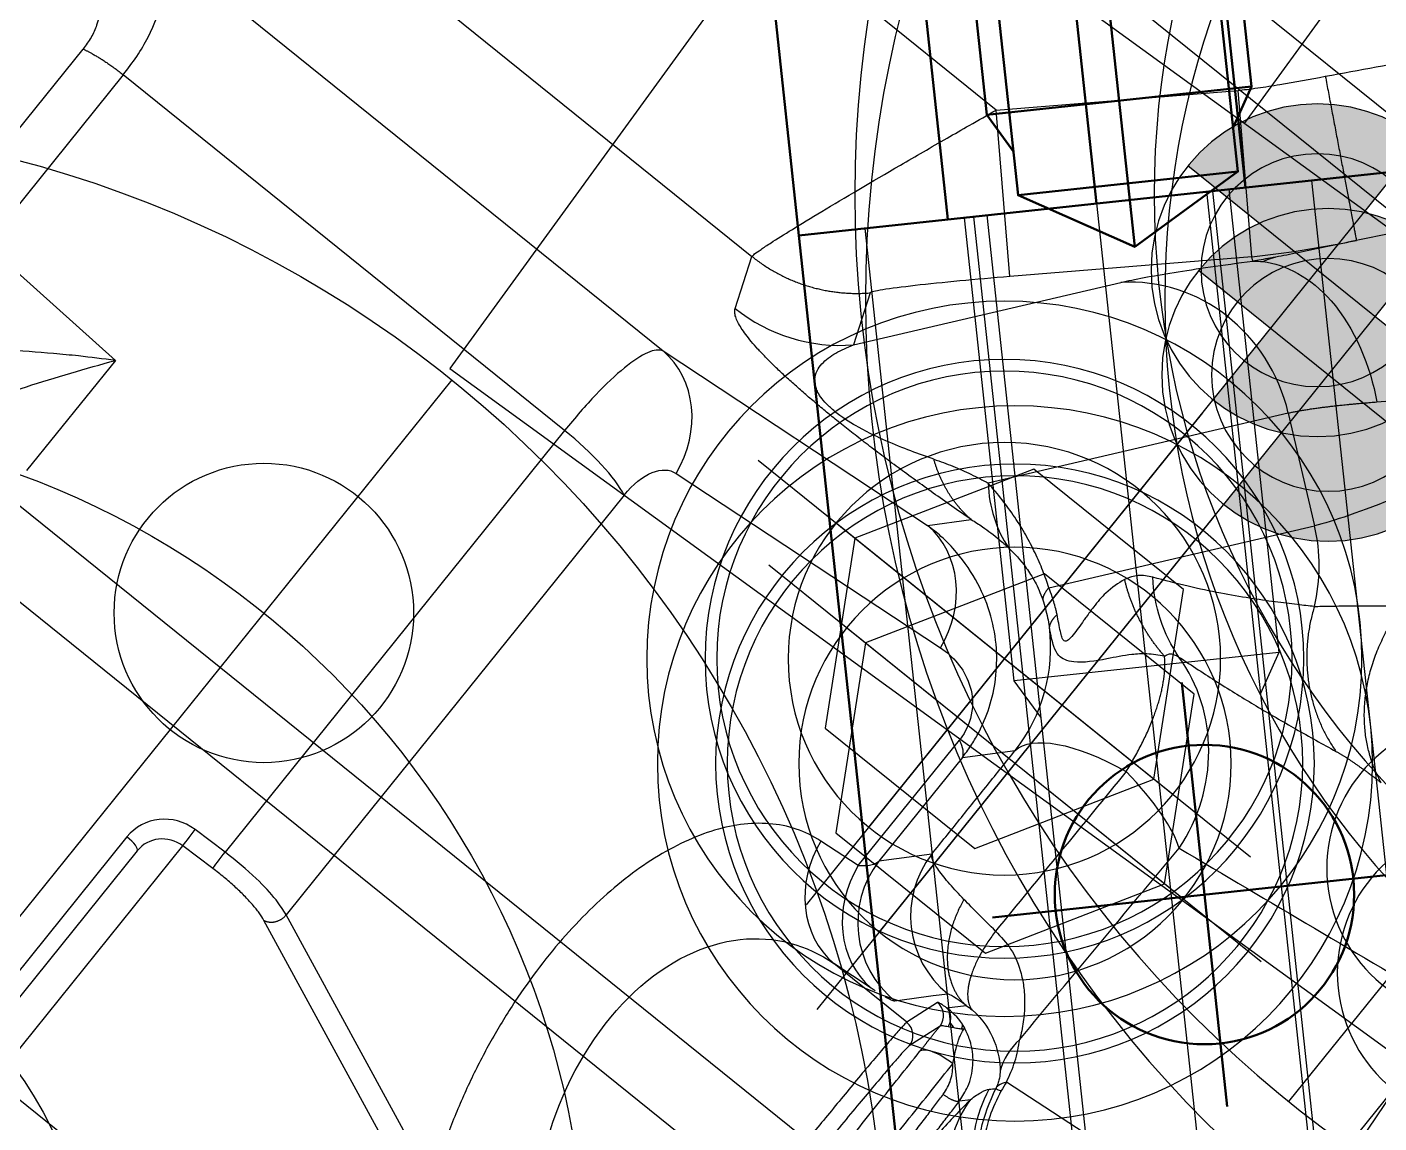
# Model space of a CAD drawing. Header units: millimetres. Extents: x 10462777 to 22643323, y 453826 to 1389191.
# Drawn here: x 11287500.73 to 11287541.37, y 584985.56 to 585018.5 of the extents above; entities that cross this region are included whole.
import ezdxf

# ---------------------------------------------------------------- set-up
doc = ezdxf.new("R2010")
doc.units = ezdxf.units.MM
doc.header["$LTSCALE"] = 200
doc.header["$MEASUREMENT"] = 0
for name, pattern in [('CENTER', [2, 1.25, -0.25, 0.25, -0.25]), ('HIDDEN', [3.75, 2.5, -1.25]), ('PHANTOM', [2.5, 1.25, -0.25, 0.25, -0.25, 0.25, -0.25])]:
    doc.linetypes.add(name, pattern=pattern)
doc.layers.get('0').update_dxf_attribs({"linetype": 'CONTINUOUS'})
for name, color, linetype in [('1', 1, 'CENTER'), ('CDQ2A50-25DC-A93L', 7, 'CONTINUOUS'), ('CENTER', 1, 'CONTINUOUS'), ('CL', 3, 'CONTINUOUS'), ('DR1433-A-002-023-000', 7, 'CONTINUOUS'), ('DR1438-001-008-000', 7, 'CONTINUOUS'), ('DR1501-002-005-002', 7, 'CONTINUOUS'), ('HIDDEN', 7, 'HIDDEN'), ('HL', 2, 'HIDDEN')]:
    doc.layers.add(name, color=color, linetype=linetype)
doc.layers.add('DR1431-08-005-000', color=7, linetype='CONTINUOUS', lineweight=50)
doc.layers.add('LAYOUT', color=8, linetype='CONTINUOUS', lineweight=25)

# ---------------------------------------------------------------- blocks, each defined once
blk = doc.blocks.new('A$C63343886')
at = {"layer": 'DR1438-001-008-000'}
for p, q in [((350.734, 434.645, 41.999), (350.734, 584.645, 41.999)), ((335.734, 434.645, 41.999), (335.734, 414.645, 41.999)), ((335.734, 434.645, 31.971), (442.734, 434.645, -10.028)), ((335.734, 414.645, 29.074), (385.234, 414.645))]:
    blk.add_line(p, q, dxfattribs=at)
blk = doc.blocks.new('A$C321A0869')
at = {"layer": '1', "color": 155, "linetype": 'Continuous'}
for p, q in [((150.657, 285.091), (150.657, 261.085)), ((158.694, 258.125), (158.694, 285.091)), ((146.772, 281.313), (146.772, 261.384)), ((136.343, 280.651), (142.898, 280.651)), ((136.495, 279.228), (136.215, 274.025)), ((143.05, 279.228), (136.495, 279.228)), ((143.05, 262.187), (143.05, 279.228)), ((136.215, 274.025), (131.963, 274.025)), ((125.284, 264.77), (109.574, 264.77)), ((125.153, 264.267), (109.444, 264.267)), ((115.429, 263.296), (126.125, 263.296)), ((126.163, 262.169), (126.125, 263.296)), ((126.778, 262.187), (126.74, 263.314)), ((143.05, 262.187), (126.778, 262.187)), ((146.772, 261.384), (147.675, 251.903)), ((149.123, 260.498), (150.657, 261.085)), ((122.503, 251.77), (125.911, 259.991)), ((123.053, 251.352), (126.461, 259.573)), ((127.241, 259.573), (126.461, 259.573)), ((142.66, 259.573), (127.241, 259.573)), ((144.148, 258.77), (145.052, 249.289)), ((155.051, 254.667), (158.694, 258.125)), ((158.694, 258.125), (163.717, 252.833)), ((152.037, 257.627), (150.503, 257.04)), ((150.503, 257.04), (157.009, 251.957)), ((160.074, 249.375), (155.051, 254.667)), ((160.074, 249.375), (163.717, 252.833)), ((147.675, 251.903), (148.633, 250.991)), ((157.106, 245.576), (149.806, 251.28)), ((159.993, 249.272), (160.074, 249.375)), ((138.401, 247.109), (138.274, 248.447)), ((148.5, 247.885), (154.964, 242.835)), ((138.401, 247.109), (143.249, 247.109)), ((140.06, 245.603), (138.899, 246.709)), ((142.9, 246.709), (138.899, 246.709)), ((142.9, 246.709), (144.06, 245.604)), ((135.65, 243.018), (135.65, 245.834)), ((135.778, 244.496), (135.65, 245.834)), ((157.106, 245.576), (154.964, 242.835)), ((136.297, 243.342), (135.926, 243.695)), ((136.767, 242.895), (136.297, 243.342)), ((136.695, 242.67), (135.65, 243.018)), ((137.087, 242.59), (136.767, 242.895)), ((136.192, 242.167), (135.148, 242.515)), ((136.742, 242.361), (137.163, 241.947)), ((134.811, 240.303), (135.048, 240.07)), ((137.119, 229.818), (136.133, 239.558)), ((146.225, 230.578), (137.119, 229.818))]:
    blk.add_line(p, q, dxfattribs=at)
for centre, major_axis, ratio, start_param, end_param in [((125.153, 264.77), (0, -0.503), 0.258819, 0, 1.570796), ((125.284, 263.261), (0, 1.509), 0.965926, 4.747296, 6.283185), ((125.153, 263.261), (0, 1.006), 0.965926, 4.747296, 6.283185), ((126.61, 263.314), (-0.503, -0.017), 0.009033, 0.261647, 1.832443), ((143.758, 261.384), (3.004, 0.286), 0.87535, 4.75906, 6.174726), ((154.146, 260.498), (-1.799, 4.697), 0.998429, 1.205492, 1.963716), ((144.661, 251.903), (-3.004, -0.286), 0.87535, 1.617467, 3.033135), ((153.365, 248.498), (-3.097, -3.964), 0.9436, 1.570795, 2.984605), ((138.664, 245.834), (3.004, 0.286), 0.87535, 1.617467, 3.033136), ((138.792, 244.496), (-3.004, -0.286), 0.87535, 4.75906, 6.174726), ((143.992, 250.627), (-3.469, -3.642), 0.997391, 0.77587, 1.562653), ((138.94, 243.695), (2.081, 2.185), 0.997391, 0.775872, 2.330495), ((140.101, 242.59), (-2.081, -2.185), 0.997391, 3.917464, 5.472087), ((144.47, 244.638), (4.977, 0.725), 0.939867, 4.654655, 5.894075), ((135.148, 243.017), (-0.159, -0.477), 0.998478, 0.321964, 1.891847), ((151.223, 245.757), (3.097, 3.964), 0.9436, 4.22395, 4.712389)]:
    blk.add_ellipse(centre, major_axis=major_axis, ratio=ratio, start_param=start_param, end_param=end_param, dxfattribs=at)
for points, degree, knots in [([(145.131, 282.736), (145.115, 282.585), (145.084, 282.284), (144.938, 281.859), (144.709, 281.471), (144.331, 281.082), (143.852, 280.814), (143.328, 280.672), (143.041, 280.658), (142.898, 280.651)], 3, [0, 0, 0, 0, 0.149619, 0.297757, 0.443397, 0.586861, 0.796405, 0.898581, 1, 1, 1, 1]), ([(143.05, 279.228), (143.282, 279.234), (143.756, 279.246), (144.653, 279.384), (145.666, 279.731), (146.349, 280.287), (146.686, 280.839), (146.743, 281.153), (146.772, 281.313)], 3, [0, 0, 0, 0, 0.10841, 0.221096, 0.454943, 0.713247, 0.854294, 1, 1, 1, 1]), ([(136.215, 274.025), (136.021, 274.342), (135.696, 274.872), (135.08, 275.809), (134.428, 276.742), (133.807, 277.533), (133.411, 277.979), (133.251, 278.134), (133.182, 278.201)], 3, [0, 0, 0, 0, 0.203706, 0.339961, 0.610912, 0.827442, 0.925494, 1, 1, 1, 1]), ([(131.814, 276.862), (132.369, 276.595), (133.155, 276.114), (134.694, 275.109), (135.474, 274.566), (136.215, 274.025)], 3, [0, 0, 0, 0, 0.5, 0.5, 1, 1, 1, 1]), ([(126.461, 259.573), (126.517, 259.734), (126.641, 260.095), (126.774, 260.997), (126.777, 261.767), (126.778, 262.187)], 3, [0, 0, 0, 0, 0.267674, 0.601118, 1, 1, 1, 1]), ([(146.772, 261.384), (146.744, 261.443), (146.691, 261.559), (146.376, 261.766), (145.714, 261.983), (144.714, 262.121), (143.794, 262.179), (143.297, 262.184), (143.05, 262.187)], 3, [0, 0, 0, 0, 0.132139, 0.256389, 0.507677, 0.754767, 0.87835, 1, 1, 1, 1]), ([(150.657, 261.085), (150.686, 261.083), (150.743, 261.079), (150.978, 261.013), (151.377, 260.886), (152.031, 260.66), (153.347, 260.185), (155.116, 259.519), (156.826, 258.858), (157.872, 258.449), (158.404, 258.24), (158.694, 258.125)], 3, [0, 0, 0, 0, 0.077097, 0.154732, 0.233077, 0.351193, 0.475205, 0.73083, 0.86431, 0.92586, 1, 1, 1, 1]), ([(149.342, 253.002), (149.261, 253.227), (149.101, 253.672), (148.871, 254.438), (148.696, 255.144), (148.577, 255.961), (148.602, 256.519), (148.668, 256.899), (148.797, 257.136), (149.066, 257.406), (149.464, 257.449), (149.978, 257.322), (150.327, 257.134), (150.503, 257.04)], 3, [0, 0, 0, 0, 0.088282, 0.174016, 0.253238, 0.300152, 0.32023, 0.343686, 0.399767, 0.461906, 0.637167, 0.817571, 1, 1, 1, 1]), ([(155.051, 254.667), (154.344, 255.412), (153.266, 256.52), (152.277, 257.467), (152.059, 257.636), (152.037, 257.627)], 3, [0, 0, 0, 0, 0.5, 0.75, 1, 1, 1, 1]), ([(163.717, 252.833), (163.762, 252.787), (163.903, 252.646), (164.217, 252.35), (164.806, 251.817), (165.333, 251.361), (165.688, 251.059)], 3, [0, 0, 0, 0, 0.125, 0.25, 0.5, 1, 1, 1, 1]), ([(142.9, 246.709), (143.044, 246.714), (143.33, 246.724), (143.899, 246.809), (144.603, 247.008), (145.403, 247.408), (146.145, 247.977), (146.796, 248.726), (147.312, 249.653), (147.584, 250.564), (147.681, 251.331), (147.677, 251.729), (147.675, 251.903)], 3, [0, 0, 0, 0, 0.049204, 0.098006, 0.195949, 0.298758, 0.410567, 0.535096, 0.675092, 0.831009, 0.926119, 1, 1, 1, 1]), ([(148.633, 250.991), (148.652, 250.857), (148.69, 250.518), (148.704, 250.044), (148.687, 249.708), (148.677, 249.58)], 3, [0, 0, 0, 0, 0.292514, 0.729303, 1, 1, 1, 1]), ([(123.202, 247.392), (124.203, 248.272), (125.484, 249.033), (128.328, 249.988), (129.882, 250.161), (132.579, 249.771), (133.696, 249.223), (135.19, 247.741), (135.584, 246.814), (135.65, 245.834)], 3, [0, 0, 0, 0, 0.25, 0.25, 0.5, 0.5, 0.75, 0.75, 1, 1, 1, 1]), ([(148.677, 249.58), (148.65, 249.335), (148.61, 248.977), (148.428, 248.427), (148.273, 248.084), (148.159, 247.895), (148.105, 247.805)], 3, [0, 0, 0, 0, 0.542193, 0.791502, 0.901502, 1, 1, 1, 1]), ([(160.401, 248.913), (160.396, 248.917), (160.248, 249.046), (160.118, 249.16), (159.993, 249.272)], 3, [0, 0, 0, 0, 0.031387, 1, 1, 1, 1]), ([(160.074, 249.375), (160.381, 249.075), (161.141, 248.333), (161.949, 247.645), (162.43, 247.235)], 3, [0, 0, 0, 0, 0.404814, 1, 1, 1, 1]), ([(160.173, 249.024), (160.54, 248.443), (160.705, 247.609), (160.356, 245.634), (159.752, 244.529), (159.038, 243.712)], 3, [0, 0, 0, 0, 0.464674, 0.464674, 1, 1, 1, 1]), ([(162.43, 247.235), (162.108, 247.496), (161.576, 247.927), (160.909, 248.48), (160.556, 248.779), (160.401, 248.913)], 3, [0, 0, 0, 0, 0.438524, 0.722428, 1, 1, 1, 1]), ([(148.029, 247.189), (148.056, 247.222), (148.169, 247.366), (148.33, 247.596), (148.453, 247.801), (148.5, 247.885)], 3, [0, 0, 0, 0, 0.152753, 0.660661, 1, 1, 1, 1]), ([(138.899, 246.709), (138.896, 246.71), (138.87, 246.714), (138.82, 246.726), (138.751, 246.755), (138.683, 246.796), (138.616, 246.849), (138.549, 246.914), (138.483, 246.991), (138.434, 247.059), (138.407, 247.1), (138.401, 247.109)], 3, [0, 0, 0, 0, 0.019231, 0.152563, 0.285669, 0.418951, 0.552837, 0.687776, 0.824223, 0.96263, 1, 1, 1, 1]), ([(149.081, 243.888), (148.993, 244.044), (148.825, 244.339), (148.44, 244.769), (147.838, 245.257), (147.295, 245.746), (147.107, 246.145), (147.088, 246.391), (147.18, 246.618), (147.365, 246.865), (147.517, 247.043), (147.597, 247.137)], 3, [0, 0, 0, 0, 0.112378, 0.212022, 0.38125, 0.626937, 0.716016, 0.791077, 0.882736, 0.937814, 1, 1, 1, 1]), ([(150.126, 246.27), (149.914, 246.343), (149.557, 246.467), (148.982, 246.481), (148.605, 246.465), (148.258, 246.443), (147.893, 246.419), (147.536, 246.439), (147.55, 246.581), (147.598, 246.67), (147.748, 246.861), (147.912, 247.052), (148.029, 247.189)], 3, [0, 0, 0, 0, 0.265002, 0.446461, 0.55115, 0.587095, 0.728981, 0.842237, 0.862993, 0.883813, 0.916512, 1, 1, 1, 1]), ([(167.327, 243.24), (166.941, 243.544), (166.154, 244.163), (164.931, 245.157), (163.684, 246.189), (162.84, 246.893), (162.43, 247.235)], 3, [0, 0, 0, 0, 0.23103, 0.471256, 0.743564, 1, 1, 1, 1]), ([(150.712, 245.655), (150.642, 245.789), (150.502, 246.054), (150.251, 246.198), (150.126, 246.27)], 3, [0, 0, 0, 0, 0.502274, 1, 1, 1, 1]), ([(139.605, 243.996), (139.635, 244.211), (139.696, 244.663), (139.808, 245.154), (139.932, 245.499), (140.018, 245.568), (140.06, 245.603)], 3, [0, 0, 0, 0, 0.237803, 0.498684, 0.749024, 1, 1, 1, 1]), ([(153.073, 241.317), (152.98, 241.459), (152.767, 241.791), (152.423, 242.345), (152.028, 243.011), (151.6, 243.781), (151.153, 244.658), (150.858, 245.308), (150.712, 245.655)], 3, [0, 0, 0, 0, 0.110797, 0.25457, 0.416303, 0.596038, 0.793872, 1, 1, 1, 1]), ([(157.106, 245.576), (157.11, 245.573), (157.13, 245.557), (157.165, 245.529), (157.21, 245.493), (157.254, 245.456), (157.299, 245.419), (157.344, 245.379), (157.393, 245.337), (157.442, 245.294), (157.493, 245.249), (157.544, 245.202), (157.597, 245.154), (157.652, 245.104), (157.708, 245.052), (157.764, 244.999), (157.817, 244.949), (157.866, 244.902), (157.911, 244.858), (157.955, 244.816), (157.999, 244.773), (158.044, 244.73), (158.089, 244.685), (158.136, 244.639), (158.183, 244.593), (158.232, 244.543), (158.286, 244.49), (158.346, 244.429), (158.414, 244.36), (158.491, 244.282), (158.578, 244.193), (158.676, 244.092), (158.786, 243.978), (158.907, 243.851), (158.994, 243.76), (159.038, 243.712)], 3, [0, 0, 0, 0, 0.010976, 0.045454, 0.078064, 0.109454, 0.140269, 0.171103, 0.20204, 0.232936, 0.263832, 0.294787, 0.325628, 0.356353, 0.387618, 0.419091, 0.44824, 0.473862, 0.497072, 0.519164, 0.541262, 0.563523, 0.58577, 0.607833, 0.629828, 0.652644, 0.677303, 0.704798, 0.735639, 0.769942, 0.807853, 0.849696, 0.895847, 0.946724, 1, 1, 1, 1]), ([(135.926, 243.695), (135.909, 243.712), (135.879, 243.784), (135.849, 243.932), (135.837, 244.007)], 3, [0, 0, 0, 0, 0.573601, 1, 1, 1, 1]), ([(139.461, 242.66), (139.485, 242.9), (139.533, 243.381), (139.581, 243.79), (139.605, 243.996)], 3, [0, 0, 0, 0, 0.497252, 1, 1, 1, 1]), ([(149.081, 243.888), (149.118, 243.876), (149.191, 243.852), (149.296, 243.751), (149.318, 243.621), (149.334, 243.535)], 3, [0, 0, 0, 0, 0.249345, 0.498381, 1, 1, 1, 1]), ([(149.334, 243.535), (149.379, 243.072), (149.471, 242.12), (149.647, 240.772), (149.853, 239.412), (150.007, 238.53), (150.087, 238.078)], 3, [0, 0, 0, 0, 0.230328, 0.47364, 0.730146, 1, 1, 1, 1]), ([(135.65, 243.018), (135.606, 243.025), (135.52, 243.039), (135.136, 243.058), (134.617, 243.075), (133.987, 243.09), (133.289, 243.102), (132.554, 243.112), (131.811, 243.119), (130.484, 243.13), (128.377, 243.137), (125.511, 243.131), (123.946, 243.113), (123.156, 243.104)], 3, [0, 0, 0, 0, 0.077293, 0.150401, 0.219337, 0.284093, 0.34467, 0.401065, 0.453279, 0.501308, 0.664235, 0.830466, 1, 1, 1, 1]), ([(139.461, 242.66), (139.428, 242.424), (139.358, 241.908), (139.025, 241.337), (138.653, 240.898), (138.282, 240.576), (137.853, 240.278), (137.541, 240.128), (137.379, 240.05)], 3, [0, 0, 0, 0, 0.187022, 0.407873, 0.535661, 0.67701, 0.831983, 1, 1, 1, 1]), ([(135.206, 242.165), (135.466, 242.166), (135.689, 242.167), (135.949, 242.168), (136.192, 242.167)], 2, [0, 0, 0, 0.5, 0.5, 1, 1, 1]), ([(135.547, 241.159), (135.546, 241.394), (135.512, 241.669), (135.379, 242.06), (135.286, 242.161), (135.206, 242.165)], 3, [0, 0, 0, 0, 0.5, 0.5, 1, 1, 1, 1]), ([(136.323, 241.961), (136.297, 242.012), (136.238, 242.126), (136.209, 242.153), (136.192, 242.167)], 3, [0, 0, 0, 0, 0.446978, 1, 1, 1, 1]), ([(136.411, 241.803), (136.411, 241.805), (136.38, 241.86), (136.351, 241.911), (136.323, 241.961)], 3, [0, 0, 0, 0, 0.02192, 1, 1, 1, 1]), ([(136.411, 241.803), (136.412, 241.804), (136.418, 241.822), (136.43, 241.859), (136.447, 241.917), (136.458, 241.965), (136.464, 241.994), (136.466, 242.002)], 3, [0, 0, 0, 0, 0.003661, 0.265877, 0.54947, 0.858754, 1, 1, 1, 1]), ([(135.547, 241.159), (135.56, 241.165), (135.657, 241.212), (135.82, 241.297), (136.01, 241.391), (136.17, 241.457), (136.303, 241.502), (136.412, 241.53), (136.499, 241.546), (136.562, 241.552), (136.595, 241.548), (136.601, 241.541), (136.602, 241.538)], 3, [0, 0, 0, 0, 0.019584, 0.149994, 0.279955, 0.399062, 0.510093, 0.615931, 0.720013, 0.824028, 0.928488, 1, 1, 1, 1]), ([(136.355, 241.106), (136.378, 241.138), (136.472, 241.274), (136.546, 241.424), (136.602, 241.538)], 3, [0, 0, 0, 0, 0.241378, 1, 1, 1, 1]), ([(136.52, 241.613), (136.507, 241.635), (136.471, 241.694), (136.435, 241.761), (136.411, 241.803)], 3, [0, 0, 0, 0, 0.358535, 1, 1, 1, 1]), ([(136.544, 241.581), (136.543, 241.581), (136.535, 241.591), (136.528, 241.603), (136.52, 241.613)], 3, [0, 0, 0, 0, 0.058368, 1, 1, 1, 1]), ([(136.544, 241.581), (136.547, 241.587), (136.552, 241.6), (136.558, 241.614), (136.561, 241.621)], 3, [0, 0, 0, 0, 0.542421, 1, 1, 1, 1]), ([(136.584, 241.547), (136.581, 241.548), (136.572, 241.55), (136.559, 241.562), (136.548, 241.576), (136.544, 241.581)], 3, [0, 0, 0, 0, 0.224658, 0.714713, 1, 1, 1, 1]), ([(136.602, 241.538), (136.6, 241.54), (136.598, 241.544), (136.588, 241.546), (136.584, 241.547)], 3, [0, 0, 0, 0, 0.660066, 1, 1, 1, 1]), ([(120.502, 241.16), (121.195, 241.156), (122.582, 241.148), (124.738, 241.141), (126.921, 241.137), (129.119, 241.137), (131.304, 241.141), (133.462, 241.148), (134.852, 241.155), (135.547, 241.159)], 3, [0, 0, 0, 0, 0.142909, 0.285792, 0.428662, 0.571517, 0.714357, 0.85718, 1, 1, 1, 1]), ([(134.811, 240.303), (134.975, 240.32), (135.358, 240.359), (135.903, 240.629), (136.227, 240.934), (136.355, 241.106)], 3, [0, 0, 0, 0, 0.275569, 0.645455, 1, 1, 1, 1]), ([(153.073, 241.317), (153.165, 241.208), (153.354, 240.984), (153.74, 240.52), (154.208, 239.947), (154.571, 239.486), (154.757, 239.25)], 3, [0, 0, 0, 0, 0.229249, 0.471698, 0.728457, 1, 1, 1, 1]), ([(135.048, 240.07), (134.661, 240.106), (133.951, 240.171), (132.822, 240.215), (132.308, 240.235)], 3, [0, 0, 0, 0, 0.544753, 1, 1, 1, 1]), ([(135.048, 240.07), (134.336, 240.043), (133.568, 239.769), (132.331, 238.773), (131.878, 238.071), (131.643, 237.371)], 3, [0, 0, 0, 0, 0.5, 0.5, 1, 1, 1, 1]), ([(132.31, 236.044), (132.349, 236.881), (132.688, 237.81), (133.935, 239.227), (134.814, 239.68), (135.64, 239.825)], 3, [0, 0, 0, 0, 0.5, 0.5, 1, 1, 1, 1]), ([(135.048, 240.07), (135.189, 240.031), (135.47, 239.953), (135.584, 239.867), (135.64, 239.825)], 3, [0, 0, 0, 0, 0.505837, 1, 1, 1, 1]), ([(136.278, 239.919), (136.221, 239.878), (136.14, 239.818), (135.984, 239.741), (135.866, 239.707), (135.812, 239.691)], 3, [0, 0, 0, 0, 0.556018, 0.796902, 1, 1, 1, 1]), ([(136.133, 239.558), (136.241, 239.584), (136.471, 239.638), (136.788, 239.75), (137.101, 239.889), (137.283, 239.994), (137.38, 240.05)], 3, [0, 0, 0, 0, 0.206246, 0.44022, 0.704152, 1, 1, 1, 1]), ([(135.817, 239.514), (135.544, 239.453), (134.958, 239.321), (134.101, 238.867), (133.296, 238.153), (132.639, 237.142), (132.507, 236.334), (132.438, 235.91)], 3, [0, 0, 0, 0, 0.153861, 0.330831, 0.530874, 0.753948, 1, 1, 1, 1]), ([(133.992, 238.9), (134.163, 239.034), (134.716, 239.394), (135.353, 239.568), (135.779, 239.685)], 3, [0, 0, 0, 0, 0.329252, 1, 1, 1, 1]), ([(135.812, 239.691), (135.806, 239.69), (135.796, 239.688), (135.784, 239.686), (135.779, 239.685)], 3, [0, 0, 0, 0, 0.572233, 1, 1, 1, 1]), ([(135.779, 239.685), (135.783, 239.671), (135.79, 239.644), (135.808, 239.557), (135.817, 239.514)], 3, [0, 0, 0, 0, 0.5, 1, 1, 1, 1]), ([(136.133, 239.558), (136.056, 239.609), (135.944, 239.683), (135.843, 239.689), (135.812, 239.691)], 3, [0, 0, 0, 0, 0.686252, 1, 1, 1, 1]), ([(150.087, 238.078), (150.088, 238.068), (150.092, 238.045), (150.098, 238.01), (150.104, 237.972), (150.11, 237.934), (150.115, 237.896), (150.12, 237.858), (150.125, 237.818), (150.13, 237.778), (150.135, 237.737), (150.139, 237.696), (150.143, 237.653), (150.148, 237.61), (150.152, 237.566), (150.156, 237.52), (150.16, 237.472), (150.163, 237.424), (150.167, 237.376), (150.17, 237.328), (150.173, 237.282), (150.176, 237.236), (150.179, 237.189), (150.181, 237.143), (150.184, 237.097), (150.186, 237.05), (150.189, 237), (150.191, 236.945), (150.194, 236.886), (150.196, 236.821), (150.199, 236.75), (150.202, 236.672), (150.204, 236.586), (150.207, 236.507), (150.208, 236.456), (150.209, 236.437)], 3, [0, 0, 0, 0, 0.023274, 0.054888, 0.084756, 0.11342, 0.141458, 0.16944, 0.197522, 0.225565, 0.253594, 0.281635, 0.309631, 0.33763, 0.366026, 0.395235, 0.425265, 0.455736, 0.485498, 0.513837, 0.541013, 0.567571, 0.594335, 0.621153, 0.646701, 0.672792, 0.700613, 0.73049, 0.762755, 0.797723, 0.835687, 0.876967, 0.921891, 0.970783, 1, 1, 1, 1])]:
    blk.add_open_spline(points, degree=degree, knots=knots, dxfattribs=at)
for points, weights in [([(142.898, 280.651), (142.995, 280.276), (143.05, 279.779), (143.05, 279.228)], [1.1232481992, 1.02817952758, 0.988109949553, 1.00303946511]), ([(150.657, 261.085), (150.659, 259.75), (151.165, 258.548), (152.037, 257.627)], [1.00000040806, 1.00017010855, 1.05327027137, 1.15930089651]), ([(125.911, 259.991), (125.956, 259.743), (126.182, 259.57), (126.461, 259.573)], [1.17155311272, 0.947667962565, 0.9429185643, 1.15730491792]), ([(148.633, 250.991), (148.659, 251.703), (148.903, 252.387), (149.342, 253.002)], [1.00420682873, 0.993106286167, 1.00397396237, 1.03680985735]), ([(165.688, 251.059), (163.855, 248.908), (162.526, 247.347), (162.43, 247.235)], [1.15917933791, 0.946940034672, 0.946940220698, 1.15917989599]), ([(148.5, 247.885), (148.32, 247.894), (148.187, 247.868), (148.105, 247.805)], [1.00466195107, 0.998446003305, 0.998446016309, 1.00466199009]), ([(148.029, 247.189), (147.845, 247.215), (147.7, 247.198), (147.597, 247.137)], [1.01739627749, 1.00548402201, 0.999689533563, 1.00001281216]), ([(149.081, 243.888), (149.231, 244.765), (149.587, 245.577), (150.126, 246.27)], [1.01739674766, 0.994201205386, 0.994201084113, 1.01739638384]), ([(139.605, 243.996), (138.17, 243.765), (137.218, 242.966), (137.163, 241.947)], [1.12169121149, 0.959436246442, 0.959436262838, 1.12169126067]), ([(145.658, 242.609), (147.216, 242.8), (148.442, 243.258), (149.081, 243.888)], [1.05507640955, 0.981641595459, 0.981641196817, 1.05507521363]), ([(139.461, 242.66), (138.168, 242.614), (137.298, 242.257), (137.172, 241.721)], [1.10239993024, 0.9658684077, 0.965866689943, 1.10239477697]), ([(136.466, 242.002), (136.639, 242.077), (136.737, 242.211), (136.742, 242.361)], [1.02121972843, 0.966875812682, 1.01691334042, 1.17133231166]), ([(136.323, 241.961), (136.372, 241.969), (136.42, 241.983), (136.466, 242.002)], [1.09218849979, 1.06021557898, 1.03655932186, 1.02121972843]), ([(136.52, 241.614), (136.535, 241.616), (136.548, 241.618), (136.561, 241.621)], [1.00184901261, 1.00367145692, 1.00684109458, 1.01135792557]), ([(136.561, 241.621), (136.609, 241.633), (136.641, 241.654), (136.655, 241.68)], [1.01135792557, 1.02920633657, 1.06809066032, 1.12801089682]), ([(136.584, 241.547), (136.596, 241.547), (136.604, 241.55), (136.608, 241.553)], [1.05653735452, 1.07555338142, 1.09936636001, 1.12797629031]), ([(153.073, 241.317), (151.569, 240.717), (150.511, 239.546), (150.087, 238.078)], [1.02650890995, 0.975311022228, 0.998273776495, 1.09539717275]), ([(134.654, 240.806), (134.661, 240.529), (134.724, 240.317), (134.811, 240.303)], [1.24468906677, 0.97842125483, 0.929465607501, 1.09782212478]), ([(150.209, 236.437), (150.905, 238.142), (152.62, 239.203), (154.757, 239.25)], [1.09539715045, 0.968200643785, 0.96820094985, 1.09539806865])]:
    blk.add_rational_spline(points, weights, degree=3, dxfattribs=at)
for points, degree in [([(125.911, 259.991), (125.941, 260.065), (125.997, 260.231), (126.068, 260.544), (126.121, 260.905), (126.156, 261.305), (126.171, 261.732), (126.168, 262.022), (126.163, 262.169)], 3), ([(126.163, 262.169), (126.231, 262.169), (126.524, 262.177), (126.778, 262.187)], 3), ([(142.66, 259.573), (142.896, 260.1), (143.05, 261.133), (143.05, 262.187)], 3), ([(148.633, 250.991), (148.615, 251.23), (148.581, 251.7), (148.538, 252.381), (148.502, 253.041), (148.472, 253.68), (148.449, 254.298), (148.432, 254.89), (148.423, 255.45), (148.419, 255.957), (148.421, 256.408), (148.428, 256.837), (148.44, 257.269), (148.459, 257.706), (148.484, 258.125), (148.517, 258.517), (148.556, 258.878), (148.601, 259.206), (148.653, 259.5), (148.712, 259.762), (148.778, 259.988), (148.851, 260.179), (148.932, 260.33), (149.022, 260.441), (149.089, 260.484), (149.123, 260.498)], 3), ([(142.66, 259.573), (143.076, 259.573), (143.828, 259.405), (144.127, 258.995), (144.148, 258.77)], 3), ([(149.342, 253.002), (149.413, 252.809), (149.542, 252.424), (149.695, 251.849), (149.773, 251.468), (149.806, 251.28)], 3), ([(138.274, 248.447), (138.247, 248.725), (138.123, 249.258), (137.736, 249.996), (137.17, 250.651), (136.447, 251.219), (135.592, 251.693), (134.628, 252.074), (133.573, 252.36), (132.444, 252.554), (131.257, 252.658), (130.022, 252.671), (128.75, 252.594), (127.453, 252.426), (126.143, 252.166), (124.831, 251.812), (123.978, 251.516), (123.556, 251.352)], 3), ([(157.009, 251.957), (157.169, 251.831), (157.537, 251.529), (158.223, 250.927), (159.042, 250.175), (159.663, 249.588), (159.993, 249.272)], 3), ([(148.5, 247.885), (148.597, 248.031), (148.789, 248.34), (149.062, 248.859), (149.307, 249.418), (149.516, 250.011), (149.686, 250.63), (149.771, 251.061), (149.806, 251.28)], 3), ([(149.806, 251.28), (149.266, 250.814), (148.867, 250.214), (148.677, 249.58)], 3), ([(165.688, 251.059), (167.278, 249.705), (168.778, 248.36), (170.361, 247.124)], 3), ([(145.052, 249.289), (145.074, 249.063), (145.054, 248.602), (144.8, 247.923), (144.236, 247.306), (143.576, 247.109), (143.249, 247.109)], 3), ([(159.993, 249.272), (160.057, 249.196), (160.118, 249.113), (160.173, 249.024)], 3), ([(160.511, 248.814), (160.31, 248.97), (160.17, 249.016)], 2), ([(148.105, 247.805), (148.055, 247.726), (147.95, 247.572), (147.78, 247.349), (147.659, 247.207), (147.597, 247.137)], 3), ([(142.9, 246.709), (143.022, 246.734), (143.143, 246.872), (143.249, 247.109)], 3), ([(140.06, 245.603), (140.505, 245.603), (141.393, 245.604), (142.726, 245.603), (143.615, 245.604), (144.06, 245.604)], 3), ([(144.06, 245.604), (144.726, 245.509), (145.374, 244.357), (145.658, 242.609)], 3), ([(149.334, 243.535), (149.564, 244.325), (150.058, 245.085), (150.712, 245.655)], 3), ([(135.793, 244.347), (135.788, 244.394), (135.783, 244.444), (135.778, 244.496)], 3), ([(159.038, 243.712), (159.285, 243.452), (159.554, 243.208), (159.841, 242.956)], 3), ([(136.192, 242.167), (136.455, 242.168), (136.694, 242.407), (136.695, 242.67)], 3), ([(136.742, 242.361), (136.74, 242.39), (136.736, 242.448), (136.728, 242.529), (136.718, 242.6), (136.707, 242.652), (136.699, 242.669), (136.695, 242.67)], 3), ([(145.658, 242.609), (143.592, 242.626), (141.526, 242.643), (139.461, 242.66)], 3), ([(157.24, 241.41), (156.179, 242.009), (155.399, 242.494), (154.964, 242.835)], 3), ([(135.148, 242.515), (135.13, 242.521), (135.044, 242.533), (134.76, 242.551), (134.327, 242.568), (133.754, 242.583), (133.057, 242.597), (132.249, 242.609), (131.35, 242.619), (130.378, 242.626), (129.356, 242.63), (128.306, 242.632), (127.252, 242.631), (126.216, 242.628), (125.223, 242.621), (124.298, 242.613), (123.748, 242.606), (123.487, 242.602)], 3), ([(136.655, 241.68), (136.732, 241.919), (136.753, 242.172), (136.742, 242.361)], 3), ([(137.163, 241.947), (137.143, 242.329), (137.116, 242.563), (137.087, 242.59)], 3), ([(144.863, 239.926), (145.203, 240.394), (145.496, 241.384), (145.658, 242.609)], 3), ([(120.851, 242.166), (121.505, 242.162), (122.831, 242.154), (124.885, 242.147), (126.973, 242.143), (129.073, 242.143), (131.162, 242.146), (133.221, 242.154), (134.55, 242.161), (135.206, 242.165)], 3), ([(137.163, 241.947), (137.171, 241.879), (137.175, 241.803), (137.172, 241.721)], 3), ([(137.172, 241.721), (137.141, 240.855), (136.675, 240.24), (136.278, 239.919)], 3), ([(136.602, 241.538), (136.608, 241.553), (136.607, 241.55), (136.608, 241.553)], 3), ([(136.608, 241.553), (136.612, 241.562), (136.637, 241.625), (136.655, 241.68)], 3), ([(134.654, 240.806), (134.738, 240.808), (134.901, 240.828), (135.134, 240.899), (135.353, 241.009), (135.485, 241.105), (135.547, 241.159)], 3), ([(132.207, 240.738), (132.416, 240.743), (132.814, 240.753), (133.357, 240.767), (133.846, 240.781), (134.28, 240.794), (134.535, 240.802), (134.654, 240.806)], 3), ([(132.308, 240.235), (132.521, 240.241), (132.929, 240.251), (133.484, 240.265), (133.984, 240.279), (134.429, 240.292), (134.689, 240.3), (134.811, 240.303)], 3), ([(135.64, 239.825), (135.687, 239.778), (135.733, 239.732), (135.779, 239.685)], 3), ([(137.38, 240.05), (136.994, 240.106), (136.607, 240.06), (136.278, 239.919)], 3), ([(137.379, 240.05), (139.874, 240.008), (142.369, 239.967), (144.863, 239.926)], 3), ([(144.863, 239.926), (145.317, 236.81), (145.771, 233.694), (146.225, 230.578)], 3), ([(136.133, 239.558), (136.027, 239.543), (135.922, 239.529), (135.817, 239.514)], 3)]:
    blk.add_open_spline(points, degree=degree, dxfattribs=at)
blk = doc.blocks.new('A$C3D036A4C')
at = {"layer": 'DR1501-002-005-002'}
h = blk.add_hatch(color=256, dxfattribs=at)
h.dxf.hatch_style = 1
h.paths.add_polyline_path([(20, 35), (20, 33.5, -0.414214), (23.5, 30), (25, 30, 0.414214)])
h.paths.add_polyline_path([(20, 33.5), (20, 30), (23.5, 30, 0.414214)], flags=17)
h.paths.add_polyline_path([(20, 30), (16.5, 30, 0.414214), (20, 26.5)], flags=17)
h.paths.add_polyline_path([(16.5, 30), (15, 30, 0.414214), (20, 25), (20, 26.5, -0.414214)])
at = {"layer": 'CL'}
for p, q in [((20, 8.5), (20, 81.5)), ((15, 30), (25, 30)), ((13.5, 15), (26.5, 15))]:
    blk.add_line(p, q, dxfattribs=at)
at = {"layer": 'DR1501-002-005-002'}
blk.add_line((5, 0), (95, 0), dxfattribs=at)
for centre, radius in [((20, 30), 3.5), ((20, 15), 6.5)]:
    blk.add_circle(centre, radius, dxfattribs=at)
at = {"layer": 'HL'}
blk.add_circle((20, 30), 5, dxfattribs=at)
blk = doc.blocks.new('A$C148D47CC')
at = {"layer": 'DR1501-002-005-002'}
for q in [(0, 20), (175, 0)]:
    blk.add_line((0, 0), q, dxfattribs=at)
blk = doc.blocks.new('A$C4F800965')
at = {"layer": 'CL'}
for p, q in [((35, 70), (35, 0)), ((0, 35), (70, 35))]:
    blk.add_line(p, q, dxfattribs=at)
blk.add_circle((35, 35), 26, dxfattribs=at)
at = {"layer": 'DR1501-002-005-002'}
for centre, radius in [((35, 35), 35), ((9, 35), 4.5), ((35, 9), 4.5)]:
    blk.add_circle(centre, radius, dxfattribs=at)
at = {"layer": 'HL'}
blk.add_circle((35, 35), 11, dxfattribs=at)
blk = doc.blocks.new('A$C59BF75ED')
at = {"layer": 'CENTER'}
for p, q in [((50, 24.5), (50, 5.5)), ((40.5, 15), (59.5, 15))]:
    blk.add_line(p, q, dxfattribs=at)
at = {"layer": 'DR1501-002-005-002'}
blk.add_lwpolyline([(52.887, 10), (47.113, 10), (44.226, 15), (47.113, 20), (52.887, 20), (55.773, 15), (52.887, 10)], dxfattribs=at)
for radius in [10.75, 9, 8.65]:
    blk.add_circle((50, 15), radius, dxfattribs=at)
for name, p in [('A$C3D036A4C', (30, 0)), ('A$C4F800965', (0, 10)), ('A$C148D47CC', (25, 35))]:
    blk.add_blockref(name, p, dxfattribs=at)
blk = doc.blocks.new('A$C01323151')
at = {"layer": 'DR1501-002-005-002', "xscale": -1, "rotation": 270}
blk.add_blockref('A$C59BF75ED', (160.15, 152.367), dxfattribs=at)
blk = doc.blocks.new('A$C6B1410A9')
at = {"layer": 'DR1501-002-005-002', "xscale": -1, "rotation": 270}
blk.add_blockref('A$C59BF75ED', (145.06, 152.004), dxfattribs=at)
blk = doc.blocks.new('CDQ2A50-25-S')
at = {"layer": 'CDQ2A50-25DC-A93L', "ltscale": 10}
for p, q in [((-32, 65.5), (-32, 0)), ((-28.723, 0), (-28.723, 65.5)), ((-21.5, 0), (-21.5, 65.5)), ((-18.5, 0), (-18.5, 65.5)), ((-32, 0), (32, 0))]:
    blk.add_line(p, q, dxfattribs=at)
at = {"layer": 'CENTER', "ltscale": 10}
blk.add_line((-25, -3), (-25, 68.5), dxfattribs=at)
at = {"layer": 'HIDDEN', "ltscale": 10}
for p, q in [((-28.323, 0), (-28.323, 65.5)), ((-21.677, 0), (-21.677, 65.5)), ((-28.323, 15.172), (-29, 14)), ((-21, 14), (-21.677, 15.172)), ((-29, 14), (-29, 0)), ((-21, 14), (-29, 14)), ((-21, 0), (-21, 14))]:
    blk.add_line(p, q, dxfattribs=at)
blk = doc.blocks.new('A$C7C8F32CC')
at = {"layer": 'DR1431-08-005-000', "ltscale": 10}
blk.add_line((6.5, 159, 41.999), (6.5, 102, 41.999), dxfattribs=at)
at = {"layer": 'DR1431-08-005-000', "color": 1, "linetype": 'CENTER', "ltscale": 0.5}
for p, q in [((16.5, 129.406, 41.999), (16.5, 116.594, 41.999)), ((10.094, 123, 41.999), (22.906, 123, 41.999)), ((15.5, 87, 41.999), (15.5, 102, 41.999))]:
    blk.add_line(p, q, dxfattribs=at)
at = {"layer": 'DR1431-08-005-000', "color": 1, "ltscale": 0.5}
blk.add_line((16.5, 87, 41.999), (16.5, 103.419, 41.999), dxfattribs=at)
at = {"layer": 'DR1431-08-005-000', "ltscale": 0.5}
for p, q in [((6.5, 102, 41.999), (74.5, 102, 41.999)), ((6.5, 102, 41.999), (74.5, 102, 41.999)), ((6.5, 102, 41.999), (6.5, 87, 41.999)), ((19.823, 101.5, 41.999), (13.177, 101.5, 41.999)), ((20.5, 99, 41.999), (12.5, 99, 41.999))]:
    blk.add_line(p, q, dxfattribs=at)
at = {"layer": 'DR1431-08-005-000', "color": 2, "linetype": 'HIDDEN', "ltscale": 0.5}
for p, q in [((11, 95.6, 41.999), (11, 102, 41.999)), ((20, 95.6, 41.999), (20, 102, 41.999))]:
    blk.add_line(p, q, dxfattribs=at)
at = {"layer": 'DR1431-08-005-000', "ltscale": 0.5, "elevation": 41.999}
blk.add_lwpolyline([(19.823, 87.677), (19.823, 101.5), (16.5, 103.419), (13.177, 101.5), (13.177, 87.677)], dxfattribs=at)
at = {"layer": 'DR1431-08-005-000', "color": 3, "ltscale": 0.5, "elevation": 41.999}
for points in [[(13.177, 100.172), (12.5, 99), (12.5, 87)], [(20.5, 87), (20.5, 99), (19.823, 100.172)]]:
    blk.add_lwpolyline(points, dxfattribs=at)
at = {"layer": 'DR1431-08-005-000', "ltscale": 10}
blk.add_circle((16.5, 123, 41.999), 4.5, dxfattribs=at)
at = {"layer": 'DR1433-A-002-023-000'}
blk.add_blockref('CDQ2A50-25-S', (40.5, 102, 41.999), dxfattribs=at)
blk = doc.blocks.new('A$C5CB33DE0')
at = {"layer": 'DR1433-A-002-023-000', "ltscale": 0.5, "xscale": -1, "rotation": 180}
blk.add_blockref('A$C7C8F32CC', (0, 170.5), dxfattribs=at)
blk = doc.blocks.new('A$C256B494F')
at = {"layer": 'DR1501-002-005-002'}
for name, p, rotation in [('A$C5CB33DE0', (186.894, 170.537, -52.027), 314.9999999999999), ('A$C59BF75ED', (230, 264.787, -10.028), 180)]:
    blk.add_blockref(name, p, dxfattribs=dict(at, rotation=rotation))
blk = doc.blocks.new('A$C1F8A417F')
at = {"ltscale": 10}
blk.add_blockref('A$C63343886', (1434.042, 317.244), dxfattribs=at)
for name, p in [('A$C256B494F', (1576.882, 789.024, 10.028)), ('A$C6B1410A9', (1650.716, 788.607)), ('A$C01323151', (1633.375, 786.022))]:
    blk.add_blockref(name, p, dxfattribs=at)
at = {"layer": 'DR1501-002-005-002'}
blk.add_blockref('A$C321A0869', (1664.775, 743.024), dxfattribs=at)
blk = doc.blocks.new('A$C7DA30AB0')
at = {"layer": 'LAYOUT', "color": 6, "linetype": 'PHANTOM'}
blk.add_circle((3030.448, 3025.987, 0), 2693.021, dxfattribs=at)

msp = doc.modelspace()

# ---------------------------------------------------------------- block references
at = {"ltscale": 10, "rotation": 324.019764306913}
msp.add_blockref('A$C1F8A417F', (11285651.31599, 585455.73383), dxfattribs=at)

# ---------------------------------------------------------------- next in the draw order: block references
at = {"ltscale": 10, "rotation": 51.1429793073033}
msp.add_blockref('A$C1F8A417F', (11287165.47006, 582967.95012), dxfattribs=at)

# ---------------------------------------------------------------- next in the draw order: block references
at = {"ltscale": 10}
msp.add_blockref('A$C7DA30AB0', (11285684.40366, 580408.4363), dxfattribs=at)

doc.saveas('drawing.dxf')
